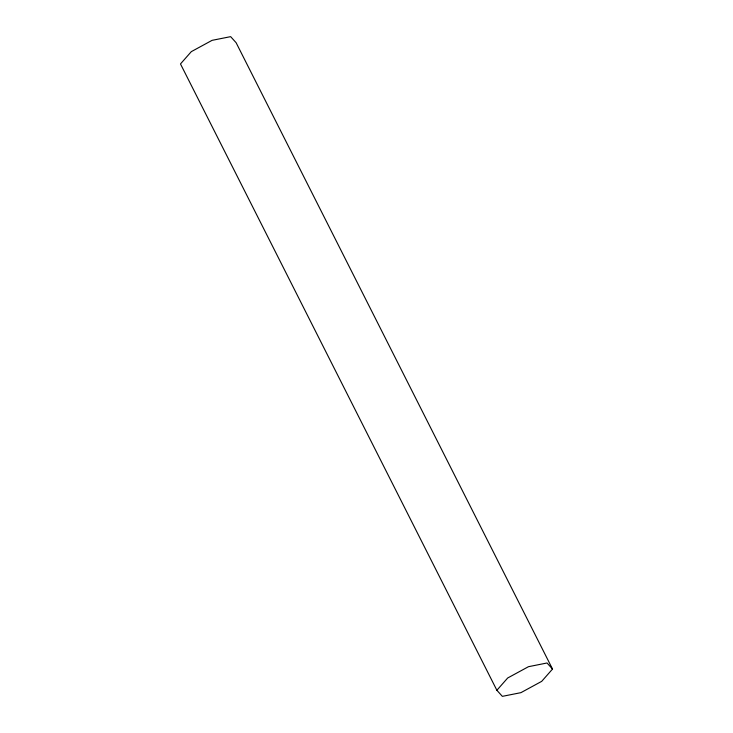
<?xml version="1.0" encoding="UTF-8"?>
<svg xmlns="http://www.w3.org/2000/svg" width="733" height="733" viewBox="0 0 733 733"><rect width="100%" height="100%" fill="white"/><g stroke="black" fill="none" stroke-linecap="round" stroke-linejoin="round"><path stroke-width="1.1" d="M496.873 690.275L507.694 677.988L528.475 666.691L547.038 662.989L552.517 669.064L541.696 681.351L520.916 692.658L502.352 696.35L496.873 690.275L180.483 63.936L191.304 51.649L212.084 40.342L230.648 36.65L236.127 42.725L552.517 669.064"/></g></svg>
